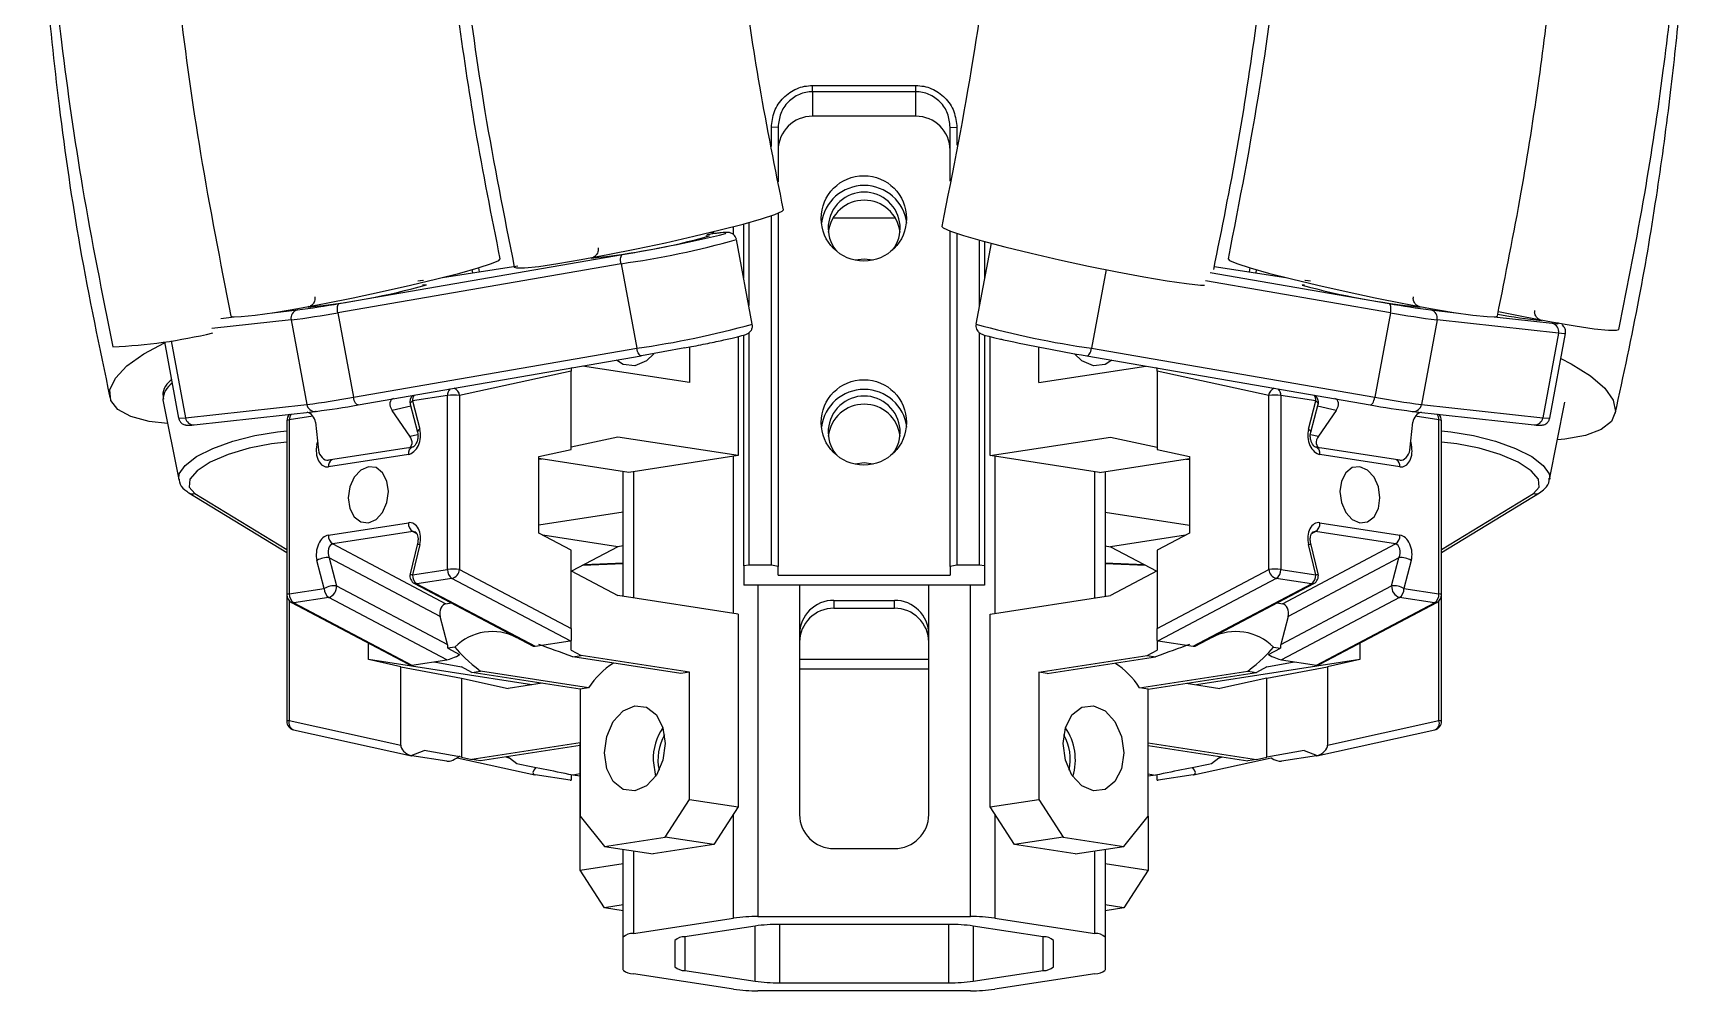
# Model space of a CAD drawing. Header units: millimetres. Extents: x 15 to 1184, y 5 to 836.
# Drawn here: x 571.75 to 591.07, y 295.57 to 306.7 of the extents above; entities that cross this region are included whole.
import ezdxf

# ---------------------------------------------------------------- set-up
doc = ezdxf.new("R2010")
doc.units = ezdxf.units.MM
doc.layers.get('0').update_dxf_attribs({"lineweight": 18})

msp = doc.modelspace()

# ---------------------------------------------------------------- linework, layer by layer
at = {"color": 7, "linetype": 'Continuous', "lineweight": 25}
for p, q in [((580.8134, 306.0916), (582.0134, 306.0916)), ((580.8134, 306.0196), (580.8134, 306.0916)), ((582.0134, 306.0196), (580.8134, 306.0196)), ((580.8134, 306.0196), (580.8134, 305.7341)), ((582.0134, 306.0196), (582.0134, 306.0916)), ((582.0134, 305.7341), (582.0134, 306.0196)), ((580.4134, 305.6084), (580.335, 305.6029)), ((580.335, 305.3822), (580.335, 305.6029)), ((580.4134, 305.6084), (580.4134, 304.9727)), ((582.0134, 305.7341), (580.8134, 305.7341)), ((582.4134, 305.6084), (582.4918, 305.6029)), ((582.4134, 304.9796), (582.4134, 305.6084)), ((582.4918, 305.6029), (582.4918, 305.3995)), ((580.4134, 304.6073), (580.4134, 300.5012)), ((579.8962, 304.3587), (579.8962, 304.4522)), ((580.0134, 303.8557), (580.0134, 304.4832)), ((580.0734, 304.4996), (580.0734, 303.5335)), ((580.335, 300.5159), (580.335, 304.5784)), ((581.0517, 304.5528), (581.7751, 304.5528)), ((582.4134, 300.5012), (582.4134, 304.3986)), ((579.6329, 304.3862), (579.667, 304.381)), ((580.1136, 303.3175), (579.9306, 304.3001)), ((582.4918, 304.3712), (582.4918, 300.5159)), ((582.8882, 304.2569), (582.7132, 303.3175)), ((582.7534, 303.5331), (582.7534, 304.2933)), ((582.8134, 304.2769), (582.8134, 303.8553)), ((578.5871, 304.0197), (575.2943, 303.4499)), ((575.3121, 303.5579), (578.6048, 304.1277)), ((578.5871, 304.0197), (578.7701, 303.0371)), ((576.2897, 303.8253), (576.2246, 303.8164)), ((576.2799, 303.8238), (576.2247, 303.8162)), ((576.5135, 303.8598), (577.3896, 303.9949)), ((576.8627, 303.9136), (576.8566, 303.953)), ((576.9318, 303.9735), (576.939, 303.9254)), ((584.2269, 303.9508), (584.0567, 303.0371)), ((587.5325, 303.4499), (585.3832, 303.8218)), ((585.4362, 303.9176), (587.5148, 303.5579)), ((585.4837, 303.9877), (586.3134, 303.8598)), ((585.8921, 303.9247), (585.9002, 303.9738)), ((585.9721, 303.9505), (585.9648, 303.9135)), ((586.6021, 303.8164), (586.5372, 303.8253)), ((586.602, 303.8162), (586.547, 303.8238)), ((574.5341, 303.4508), (574.825, 303.4828)), ((575.2943, 303.4499), (575.4773, 302.4673)), ((587.5325, 303.4499), (587.3495, 302.4673)), ((588.0019, 303.4828), (588.2928, 303.4508)), ((574.7531, 303.3665), (573.8322, 303.2651)), ((573.9342, 303.3847), (574.0898, 303.4019)), ((574.7531, 303.3665), (574.9361, 302.3839)), ((588.0737, 303.3665), (587.8907, 302.3839)), ((589.4846, 303.2111), (588.0737, 303.3665)), ((588.737, 303.4018), (589.4127, 303.3274)), ((589.4127, 303.3274), (589.4704, 303.3229)), ((589.4846, 303.3274), (589.4787, 303.3306)), ((573.0398, 302.9726), (573.2808, 303.1015)), ((573.2789, 303.1116), (573.4438, 302.2261)), ((573.3583, 303.1252), (573.5253, 302.2285)), ((579.3841, 303.0518), (579.3841, 302.6382)), ((579.9498, 303.1727), (579.9498, 301.7892)), ((580.0134, 300.5064), (580.0134, 303.1905)), ((580.0734, 303.2172), (580.0734, 300.5159)), ((582.7534, 300.5159), (582.7534, 303.2171)), ((582.8134, 303.1906), (582.8134, 300.5064)), ((582.877, 301.7892), (582.877, 303.1727)), ((583.4427, 302.6382), (583.4427, 303.0517)), ((589.4846, 303.2111), (589.3016, 302.2285)), ((589.383, 302.2261), (589.5661, 303.2087)), ((575.4773, 302.4673), (578.7701, 303.0371)), ((575.5304, 302.3785), (578.8232, 302.9483)), ((578.8245, 302.9486), (578.8232, 302.9483)), ((584.0024, 302.9486), (584.0037, 302.9483)), ((584.0037, 302.9483), (587.2964, 302.3785)), ((584.0567, 303.0371), (587.3495, 302.4673)), ((578.0066, 302.7722), (576.7113, 302.487)), ((578.0265, 302.8104), (578.0066, 302.8061)), ((578.0066, 302.807), (578.0066, 302.7722)), ((578.0066, 301.8621), (578.0066, 302.7722)), ((579.3841, 302.6382), (578.1398, 302.83)), ((583.4427, 302.6382), (584.6871, 302.83)), ((584.8203, 302.806), (584.8004, 302.8104)), ((584.8203, 302.7722), (584.8203, 302.807)), ((584.8203, 302.7722), (584.8203, 301.8621)), ((586.1156, 302.4869), (584.8203, 302.7722)), ((576.5699, 302.487), (576.1629, 302.4242)), ((576.5699, 300.4649), (576.5699, 302.487)), ((576.7113, 302.487), (576.7113, 300.4649)), ((586.1156, 300.4649), (586.1156, 302.4869)), ((586.257, 302.4869), (586.257, 300.4649)), ((586.664, 302.4242), (586.257, 302.4869)), ((573.2628, 302.4376), (573.4458, 301.5115)), ((573.5253, 302.2285), (574.9361, 302.3839)), ((573.6264, 302.1472), (575.0373, 302.3025)), ((575.0446, 302.3037), (575.0373, 302.3025)), ((576.1434, 302.3629), (575.9259, 302.315)), ((576.1326, 302.0157), (575.9259, 302.315)), ((576.1368, 302.388), (576.2222, 302.062)), ((576.1629, 302.4242), (576.2482, 302.0982)), ((586.5787, 302.0982), (586.664, 302.4242)), ((586.6047, 302.0619), (586.69, 302.388)), ((586.9009, 302.3149), (586.6834, 302.3628)), ((586.9009, 302.3149), (586.6942, 302.0156)), ((587.7823, 302.3037), (587.7896, 302.3025)), ((587.7896, 302.3025), (589.2005, 302.1472)), ((587.8907, 302.3839), (589.3016, 302.2285)), ((589.3809, 301.5115), (589.5586, 302.4107)), ((574.7021, 302.1926), (574.7021, 300.1706)), ((575.0064, 302.2459), (574.7314, 302.2035)), ((574.7314, 302.2035), (574.7314, 300.1815)), ((575.0343, 302.1775), (575.0703, 301.8519)), ((587.7565, 301.8519), (587.7925, 302.1775)), ((588.0955, 302.2035), (587.8204, 302.2459)), ((588.0955, 300.1814), (588.0955, 302.2035)), ((588.1248, 300.1705), (588.1248, 302.1926)), ((575.053, 301.9139), (575.0602, 301.9436)), ((575.053, 301.9139), (575.0639, 301.9104)), ((576.1185, 301.8796), (576.1701, 301.8909)), ((576.1326, 302.0157), (576.226, 302.0362)), ((578.5498, 302.0051), (578.0066, 301.8854)), ((579.9498, 301.7892), (578.5498, 302.0051)), ((582.877, 301.7892), (584.2771, 302.0051)), ((584.2771, 302.0051), (584.8203, 301.8854)), ((586.6006, 302.0363), (586.6942, 302.0156)), ((586.6568, 301.8909), (586.7084, 301.8795)), ((587.7738, 301.9139), (587.763, 301.9104)), ((587.7667, 301.9436), (587.7738, 301.9139)), ((576.1153, 301.879), (575.1859, 301.7357)), ((576.1153, 301.8031), (575.1859, 301.6599)), ((577.6305, 301.7793), (578.0066, 301.8621)), ((577.6305, 300.8892), (577.6305, 301.7793)), ((578.677, 301.593), (577.6305, 301.7543)), ((577.67, 301.7482), (577.6305, 301.7422)), ((579.9498, 301.7892), (578.677, 301.593)), ((579.8962, 299.9543), (579.8962, 301.781)), ((584.1498, 301.593), (582.877, 301.7892)), ((582.9306, 301.781), (582.9306, 299.9543)), ((584.1498, 301.593), (585.1963, 301.7543)), ((584.8203, 301.8621), (585.1963, 301.7792)), ((585.1568, 301.7482), (585.1963, 301.7421)), ((585.1963, 301.7792), (585.1963, 300.8891)), ((587.6409, 301.7357), (586.7115, 301.8789)), ((587.6409, 301.6598), (586.7115, 301.8031)), ((578.6134, 300.1521), (578.6134, 301.6028)), ((578.7306, 301.6013), (578.7306, 300.134)), ((584.0962, 300.134), (584.0962, 301.6013)), ((584.2134, 301.6028), (584.2134, 300.1521)), ((589.3822, 301.5197), (589.3809, 301.5115)), ((573.5633, 301.3573), (574.702, 300.6633)), ((573.6337, 301.3501), (574.702, 300.6989)), ((588.1248, 300.6633), (589.2634, 301.3573)), ((588.1248, 300.6989), (589.193, 301.3501)), ((578.6134, 301.1319), (577.6305, 300.9804)), ((584.2134, 301.1319), (585.1963, 300.9804)), ((575.1859, 300.8653), (576.1153, 301.0086)), ((586.7115, 301.0085), (587.6409, 300.8653)), ((574.7021, 300.7248), (574.702, 300.721)), ((574.702, 300.721), (574.7021, 300.7216)), ((574.702, 300.721), (574.702, 298.6989)), ((576.1677, 300.905), (575.2383, 300.7618)), ((575.2383, 300.7618), (576.5519, 300.0674)), ((576.2217, 300.7671), (576.1364, 300.4148)), ((576.2482, 300.7545), (576.1629, 300.4021)), ((576.2135, 300.8808), (576.1677, 300.905)), ((578.0066, 300.6904), (577.6305, 300.8892)), ((578.5497, 300.7297), (577.6781, 300.864)), ((578.5497, 300.7297), (578.0126, 300.4458)), ((578.6134, 300.7395), (578.5497, 300.7297)), ((584.2134, 300.7395), (584.277, 300.7296)), ((585.1489, 300.8641), (584.277, 300.7296)), ((584.277, 300.7296), (584.8141, 300.4457)), ((585.1963, 300.8891), (584.8203, 300.6904)), ((586.2749, 300.0674), (587.5885, 300.7617)), ((586.664, 300.4021), (586.5787, 300.7545)), ((586.6905, 300.4148), (586.6051, 300.7671)), ((586.6591, 300.905), (586.6139, 300.8811)), ((587.5885, 300.7617), (586.6591, 300.905)), ((575.1384, 300.2442), (575.053, 300.5702)), ((575.1964, 300.6013), (575.2818, 300.2752)), ((576.4855, 299.9199), (575.1964, 300.6013)), ((578.0066, 299.7802), (578.0066, 300.6904)), ((578.1441, 300.5153), (578.6134, 300.5345)), ((578.1579, 300.5226), (578.6134, 300.5412)), ((584.2134, 300.5412), (584.6688, 300.5225)), ((584.2134, 300.5345), (584.6826, 300.5153)), ((584.8203, 300.6904), (584.8203, 299.7802)), ((587.6304, 300.6012), (586.3414, 299.9199)), ((587.5451, 300.2752), (587.6304, 300.6012)), ((587.7738, 300.5702), (587.6885, 300.2442)), ((576.1629, 300.4021), (576.5699, 300.4649)), ((576.6223, 300.3614), (576.2153, 300.2986)), ((577.9947, 299.6359), (576.6223, 300.3614)), ((576.7113, 300.4649), (578.0066, 299.7802)), ((578.0066, 300.449), (578.5498, 300.1619)), ((580.0734, 300.5159), (580.0134, 300.5064)), ((580.0134, 300.5064), (580.0134, 300.2846)), ((580.335, 300.5159), (580.0734, 300.5159)), ((580.4134, 300.5012), (580.335, 300.5159)), ((580.4134, 300.3987), (580.4134, 300.5012)), ((580.4134, 300.3987), (582.4134, 300.3987)), ((582.4918, 300.5159), (582.4134, 300.5012)), ((582.4134, 300.5012), (582.4134, 300.3987)), ((582.7534, 300.5159), (582.4918, 300.5159)), ((582.8134, 300.5064), (582.7534, 300.5159)), ((582.8134, 300.5064), (582.8134, 300.2846)), ((584.8203, 300.449), (584.2771, 300.1619)), ((584.8203, 299.7802), (586.1156, 300.4649)), ((586.2046, 300.3614), (584.8321, 299.6359)), ((586.6116, 300.2986), (586.2046, 300.3614)), ((586.257, 300.4649), (586.664, 300.4021)), ((574.7314, 300.1815), (575.1384, 300.2442)), ((575.2818, 300.2752), (576.5708, 299.5939)), ((576.1868, 300.3028), (577.5659, 299.5739)), ((576.2153, 300.2986), (577.5877, 299.5732)), ((579.9498, 299.946), (578.5498, 300.1619)), ((582.8134, 300.2846), (580.0134, 300.2846)), ((580.1791, 300.2846), (580.1791, 296.4312)), ((580.6619, 300.2846), (580.6619, 297.6169)), ((582.1649, 297.6169), (582.1649, 300.2846)), ((582.6477, 296.4312), (582.6477, 300.2846)), ((582.877, 299.946), (584.2771, 300.1619)), ((585.2391, 299.5732), (586.6116, 300.2986)), ((585.261, 299.5739), (586.64, 300.3028)), ((586.256, 299.5938), (587.5451, 300.2752)), ((587.6885, 300.2442), (588.0955, 300.1814)), ((588.1247, 298.6989), (588.1247, 300.1668)), ((574.7313, 300.0999), (574.7313, 298.7098)), ((574.7554, 300.0821), (576.1078, 299.3673)), ((575.1908, 300.1407), (574.7838, 300.0779)), ((574.7838, 300.0779), (576.1563, 299.3525)), ((576.5632, 299.4152), (575.1908, 300.1407)), ((576.5519, 300.0674), (576.6141, 300.077)), ((581.0619, 300.1066), (581.7649, 300.1066)), ((581.0619, 300.1066), (581.0619, 300.0141)), ((581.0619, 300.0141), (581.7649, 300.0141)), ((581.7649, 300.0141), (581.7649, 300.1066)), ((586.2127, 300.077), (586.2749, 300.0674)), ((587.6361, 300.1407), (586.2636, 299.4152)), ((586.6706, 299.3525), (588.0431, 300.0779)), ((586.7191, 299.3673), (588.0715, 300.0821)), ((588.0431, 300.0779), (587.6361, 300.1407)), ((588.0954, 298.7098), (588.0954, 300.0998)), ((576.5708, 299.5939), (576.4855, 299.9199)), ((578.0066, 299.7802), (578.0066, 299.6383)), ((579.9498, 299.946), (579.9498, 297.7059)), ((582.877, 297.7059), (582.877, 299.946)), ((584.8203, 299.6382), (584.8203, 299.7802)), ((586.3414, 299.9199), (586.256, 299.5938)), ((575.6505, 299.4175), (575.6505, 299.609)), ((576.6569, 299.5617), (576.5747, 299.549)), ((577.3763, 299.6726), (577.3785, 299.6729)), ((577.5877, 299.5732), (577.9947, 299.6359)), ((578.0066, 299.5284), (578.0066, 299.6383)), ((584.8203, 299.6382), (584.8203, 299.5284)), ((584.8321, 299.6359), (585.2391, 299.5732)), ((585.4505, 299.6726), (585.4483, 299.6729)), ((586.1699, 299.5617), (586.2521, 299.549)), ((587.1762, 299.6089), (587.1762, 299.4175)), ((576.0266, 299.3347), (575.6505, 299.4175)), ((577.5496, 299.1247), (575.6505, 299.4175)), ((576.1563, 299.3525), (576.5632, 299.4152)), ((576.4134, 299.3921), (576.7338, 299.3322)), ((576.5747, 299.549), (576.7113, 299.4768)), ((578.0066, 299.5284), (578.1255, 299.4655)), ((578.0257, 299.4501), (578.1255, 299.4655)), ((579.2844, 299.2561), (578.0257, 299.4501)), ((579.3841, 299.2715), (578.1255, 299.4655)), ((580.6619, 299.4213), (582.1649, 299.4213)), ((583.4427, 299.2715), (584.7014, 299.4655)), ((583.5425, 299.2561), (584.8011, 299.4501)), ((584.7014, 299.4655), (584.8203, 299.5284)), ((584.7014, 299.4655), (584.8011, 299.4501)), ((587.1762, 299.4175), (585.2771, 299.1247)), ((586.0931, 299.3321), (586.4134, 299.3921)), ((586.1155, 299.4768), (586.2521, 299.549)), ((586.2636, 299.4152), (586.6706, 299.3525)), ((587.1762, 299.4175), (586.8001, 299.3347)), ((576.0266, 299.3347), (576.7337, 299.2023)), ((576.0266, 298.4245), (576.0266, 299.3347)), ((576.7337, 299.2023), (576.7337, 298.2817)), ((576.7337, 299.2023), (577.2769, 299.0827)), ((576.8527, 299.2693), (576.7338, 299.3322)), ((576.8527, 299.2693), (576.9525, 299.2847)), ((578.1113, 299.0753), (576.8527, 299.2693)), ((578.2111, 299.0906), (576.9525, 299.2847)), ((579.3841, 299.2715), (579.2844, 299.2561)), ((579.3841, 297.7931), (579.3841, 299.2715)), ((582.1649, 299.3072), (580.6619, 299.3072)), ((583.4427, 299.2715), (583.4427, 297.7931)), ((583.5425, 299.2561), (583.4427, 299.2715)), ((584.6157, 299.0906), (585.8744, 299.2847)), ((584.7155, 299.0753), (585.9742, 299.2693)), ((586.093, 299.2023), (585.5498, 299.0827)), ((585.8744, 299.2847), (585.9742, 299.2693)), ((586.0931, 299.3321), (585.9742, 299.2693)), ((586.093, 299.2023), (586.8001, 299.3347)), ((586.093, 298.2817), (586.093, 299.2023)), ((586.8001, 299.3347), (586.8001, 298.4245)), ((577.67, 299.1433), (577.2769, 299.0827)), ((577.6304, 299.1494), (577.6304, 299.1372)), ((578.2111, 299.0906), (578.1113, 299.0753)), ((578.1113, 299.0753), (578.1113, 297.5969)), ((584.7155, 299.0753), (584.6157, 299.0906)), ((584.7155, 297.5969), (584.7155, 299.0753)), ((585.1568, 299.1433), (585.5498, 299.0827)), ((585.1963, 299.1372), (585.1963, 299.1494)), ((574.7313, 298.7098), (576.0266, 298.4245)), ((574.7805, 298.6013), (576.153, 298.299)), ((586.6737, 298.299), (588.0462, 298.6012)), ((586.8001, 298.4245), (588.0954, 298.7098)), ((578.1113, 298.4496), (576.8526, 298.2555)), ((578.1113, 298.4188), (576.9524, 298.2401)), ((578.1113, 296.9712), (578.1113, 298.4496)), ((584.7155, 298.4495), (585.9741, 298.2555)), ((584.7155, 298.4188), (585.8743, 298.2401)), ((576.1464, 298.301), (576.2998, 298.3629)), ((576.5632, 298.2356), (576.1562, 298.2984)), ((576.7337, 298.2817), (576.2998, 298.3629)), ((576.6821, 298.277), (577.5845, 298.0783)), ((576.7337, 298.2817), (576.8526, 298.2555)), ((576.9524, 298.2401), (576.8526, 298.2555)), ((577.2471, 298.2856), (577.2834, 298.2776)), ((585.2422, 298.0783), (586.1446, 298.277)), ((585.5434, 298.2776), (585.5796, 298.2856)), ((585.9741, 298.2555), (585.8743, 298.2401)), ((585.9741, 298.2555), (586.093, 298.2817)), ((586.5269, 298.3629), (586.093, 298.2817)), ((586.6705, 298.2984), (586.2635, 298.2356)), ((586.5269, 298.3629), (586.6803, 298.301)), ((577.9947, 298.0149), (577.5877, 298.0777)), ((578.0065, 298.0786), (578.0065, 298.0143)), ((578.1113, 298.0879), (578.0257, 298.0747)), ((578.1113, 298.0615), (578.0257, 298.0747)), ((584.7155, 298.0879), (584.8011, 298.0747)), ((584.8011, 298.0747), (584.7155, 298.0615)), ((584.8202, 298.0143), (584.8202, 298.0786)), ((585.239, 298.0777), (584.8321, 298.0149)), ((579.1013, 297.3543), (579.3841, 297.7931)), ((579.3841, 297.7931), (579.9498, 297.7059)), ((579.9498, 297.7059), (579.667, 297.2671)), ((582.877, 297.7059), (583.4427, 297.7931)), ((583.1599, 297.2671), (582.877, 297.7059)), ((583.4427, 297.7931), (583.7256, 297.3543)), ((578.1113, 297.5969), (578.3942, 297.2453)), ((579.8962, 296.4132), (579.8962, 297.6227)), ((582.9306, 297.6228), (582.9306, 296.4132)), ((584.4327, 297.2453), (584.7155, 297.5969)), ((584.7154, 297.5968), (584.7154, 296.9712)), ((578.3942, 297.2453), (579.1013, 297.3543)), ((578.3942, 297.2453), (578.9599, 297.1581)), ((579.667, 297.2671), (578.9599, 297.1581)), ((579.667, 297.2671), (579.1013, 297.3543)), ((583.7256, 297.3543), (583.1599, 297.2671)), ((583.867, 297.158), (583.1599, 297.2671)), ((583.7256, 297.3543), (584.4327, 297.2453)), ((583.867, 297.158), (584.4327, 297.2453)), ((578.6134, 296.1899), (578.6134, 297.2115)), ((578.7306, 297.1934), (578.7306, 296.2335)), ((581.0619, 297.2217), (581.7649, 297.2217)), ((584.0962, 296.2335), (584.0962, 297.1934)), ((584.2134, 297.2114), (584.2134, 296.1899)), ((578.1113, 296.9712), (578.6134, 297.0486)), ((578.3941, 296.5324), (578.1113, 296.9712)), ((584.2134, 297.0486), (584.7154, 296.9712)), ((584.7154, 296.9712), (584.4326, 296.5323)), ((578.6134, 296.5662), (578.3941, 296.5324)), ((578.6134, 296.4985), (578.3941, 296.5324)), ((584.4326, 296.5323), (584.2134, 296.5661)), ((584.4326, 296.5323), (584.2134, 296.4985)), ((578.7306, 296.2335), (579.8962, 296.4132)), ((580.1448, 296.3207), (579.3306, 296.1951)), ((580.1448, 295.6785), (580.1448, 296.3207)), ((580.1791, 296.4312), (582.6477, 296.4312)), ((582.3992, 296.3387), (580.4276, 296.3387)), ((580.4276, 296.3387), (580.4276, 295.6604)), ((582.3992, 295.6604), (582.3992, 296.3387)), ((583.4962, 296.1951), (582.682, 296.3207)), ((582.682, 296.3207), (582.682, 295.6785)), ((582.9306, 296.4132), (584.0962, 296.2335)), ((578.6134, 295.8093), (578.6134, 296.1899)), ((579.2134, 296.1515), (579.2134, 295.8476)), ((579.3306, 296.1951), (579.3306, 295.804)), ((583.4962, 295.804), (583.4962, 296.1951)), ((583.6134, 295.8476), (583.6134, 296.1515)), ((584.2134, 296.1899), (584.2134, 295.8093)), ((579.8962, 295.586), (578.7306, 295.7657)), ((579.3306, 295.804), (580.1448, 295.6785)), ((582.682, 295.6785), (583.4962, 295.804)), ((584.0962, 295.7657), (582.9306, 295.586)), ((582.6477, 295.5679), (580.1791, 295.5679)), ((580.4276, 295.6604), (582.3992, 295.6604))]:
    msp.add_line(p, q, dxfattribs=at)
for points in [[(577.3462, 303.9794), (577.3709, 303.9702), (577.4666, 303.9717), (577.6299, 303.9892), (577.8531, 304.0218), (578.1258, 304.0681), (578.4352, 304.1259), (578.7668, 304.1924), (579.1052, 304.2646), (579.4344, 304.3391), (579.7392, 304.4124), (580.0053, 304.481), (580.2202, 304.5419), (580.3739, 304.592), (580.4592, 304.6291), (580.4756, 304.6475)], [(582.3153, 304.4543), (582.3315, 304.4354), (582.4164, 304.3975), (582.5696, 304.3465), (582.7842, 304.2848), (583.0499, 304.2153), (583.3544, 304.1411), (583.6834, 304.0658), (584.0216, 303.9929), (584.3532, 303.9258), (584.6626, 303.8676), (584.9354, 303.8211), (585.1588, 303.7885), (585.3223, 303.7711), (585.3711, 303.7687)], [(579.5724, 304.343), (579.6105, 304.3452), (579.6174, 304.3433)], [(579.7323, 304.3524), (579.8012, 304.3725), (579.8071, 304.3822), (579.7366, 304.3774), (579.5994, 304.359)], [(574.053, 303.4117), (574.0774, 303.4027), (574.173, 303.4045), (574.3361, 303.4221), (574.5592, 303.4547), (574.8318, 303.5009), (575.1412, 303.5584), (575.4728, 303.6246), (575.8113, 303.6963), (576.1407, 303.7702), (576.4457, 303.843), (576.712, 303.911), (576.9272, 303.9713), (577.0811, 304.0209), (577.1666, 304.0575), (577.1833, 304.0756)], [(578.2438, 304.0857), (578.2412, 304.0878), (578.2434, 304.0895)], [(578.5871, 304.0197), (578.5842, 304.0391), (578.5828, 304.0581), (578.583, 304.0759), (578.5847, 304.092), (578.5879, 304.1057), (578.5924, 304.1165), (578.5982, 304.1239), (578.6048, 304.1277)], [(581.3086, 304.0654), (581.4134, 304.0785), (581.5182, 304.0654)], [(585.6436, 304.0757), (585.6602, 304.0575), (585.7458, 304.0209), (585.8997, 303.9713), (586.1148, 303.911), (586.3811, 303.8429), (586.6861, 303.7702), (587.0156, 303.6963), (587.354, 303.6245), (587.6857, 303.5584), (587.995, 303.5009), (588.2676, 303.4547), (588.4907, 303.4221), (588.6539, 303.4045), (588.7494, 303.4027), (588.7739, 303.4117)], [(576.2796, 303.7732), (576.3178, 303.7754), (576.3246, 303.7735)], [(586.5045, 303.7712), (586.5091, 303.7754), (586.5315, 303.7746)], [(574.951, 303.5159), (574.9485, 303.518), (574.9625, 303.5246)], [(575.2943, 303.4499), (575.2915, 303.4693), (575.2901, 303.4882), (575.2902, 303.5061), (575.2919, 303.5222), (575.2951, 303.5359), (575.2997, 303.5467), (575.3054, 303.5541), (575.3121, 303.5579)], [(587.5325, 303.4499), (587.5354, 303.4692), (587.5368, 303.4882), (587.5366, 303.5061), (587.5349, 303.5222), (587.5317, 303.5359), (587.5272, 303.5467), (587.5215, 303.5541), (587.5148, 303.5579)], [(587.852, 303.5286), (587.8784, 303.5179), (587.8771, 303.5162)], [(588.7873, 303.4629), (589.0956, 303.4013), (589.405, 303.3436), (589.6776, 303.2973), (589.9008, 303.2647), (590.0641, 303.2472), (590.1598, 303.2456), (590.1844, 303.2548)], [(589.2628, 303.3732), (589.2892, 303.3626), (589.288, 303.3608)], [(589.4704, 303.3229), (589.4803, 303.3232), (589.4846, 303.3274)], [(579.3276, 303.0408), (579.0787, 302.9939), (578.8245, 302.9486)], [(589.5661, 303.2088), (589.5563, 303.2061), (589.4846, 303.2111)], [(573.317, 302.1632), (573.103, 302.187), (572.8904, 302.2426), (572.7393, 302.3251), (572.6569, 302.4305), (572.6469, 302.5541), (572.7099, 302.6899), (572.843, 302.8316), (573.0398, 302.9726)], [(578.7477, 302.8328), (578.6124, 302.8496), (578.536, 302.8986)], [(578.9676, 302.9738), (578.883, 302.8913), (578.7477, 302.8328)], [(578.8232, 302.9483), (578.8171, 302.9486), (578.8093, 302.9523), (578.8014, 302.9597), (578.7936, 302.9705), (578.7864, 302.9842), (578.7799, 303.0003), (578.7744, 303.0181), (578.7701, 303.0371)], [(584.0791, 302.8328), (583.9438, 302.8913), (583.8593, 302.9738)], [(584.0037, 302.9483), (584.0098, 302.9486), (584.0176, 302.9523), (584.0255, 302.9597), (584.0332, 302.9705), (584.0405, 302.9842), (584.047, 303.0002), (584.0525, 303.0181), (584.0567, 303.0371)], [(584.2909, 302.8986), (584.2144, 302.8496), (584.0791, 302.8328)], [(589.5116, 302.9163), (589.6309, 302.8562), (589.8561, 302.717), (590.0218, 302.5738), (590.1202, 302.4334), (590.1467, 302.3022), (590.1001, 302.1864), (589.9825, 302.0914), (589.7995, 302.0216), (589.5597, 301.9804), (589.4722, 301.9736)], [(575.5304, 302.3785), (575.5243, 302.3788), (575.5165, 302.3825), (575.5086, 302.3899), (575.5008, 302.4007), (575.4936, 302.4144), (575.4871, 302.4304), (575.4816, 302.4483), (575.4773, 302.4673)], [(587.2964, 302.3785), (587.3026, 302.3788), (587.3104, 302.3825), (587.3183, 302.3899), (587.326, 302.4007), (587.3333, 302.4143), (587.3398, 302.4304), (587.3453, 302.4483), (587.3495, 302.4673)], [(576.1629, 302.4242), (576.1506, 302.4151), (576.142, 302.4059), (576.1372, 302.3971), (576.1366, 302.3889), (576.1368, 302.388)], [(586.664, 302.4242), (586.6762, 302.4151), (586.6849, 302.4059), (586.6896, 302.3971), (586.6902, 302.3889), (586.69, 302.388)], [(573.4438, 302.2261), (573.4536, 302.2236), (573.5253, 302.2285)], [(573.4453, 301.514), (573.4518, 301.5772), (573.5202, 301.6761), (573.6539, 301.7771), (573.8433, 301.8729), (574.0746, 301.9567), (574.3312, 302.0224), (574.5947, 302.0653), (574.7021, 302.0756)], [(576.2482, 302.0982), (576.236, 302.0891), (576.2273, 302.0799), (576.2226, 302.071), (576.222, 302.0629), (576.2221, 302.0621)], [(586.5787, 302.0982), (586.5909, 302.0891), (586.5995, 302.0799), (586.6043, 302.071), (586.6049, 302.0629), (586.6047, 302.0621)], [(588.1248, 302.0756), (588.232, 302.0652), (588.4955, 302.0224), (588.7522, 301.9567), (588.9835, 301.8729), (589.1728, 301.7771), (589.3065, 301.6761), (589.3749, 301.5772), (589.3822, 301.5197)], [(589.3016, 302.2285), (589.3733, 302.2236), (589.383, 302.2261)], [(574.7021, 301.9466), (574.5255, 301.9274), (574.265, 301.8767), (574.0202, 301.8029), (573.8123, 301.7127), (573.6595, 301.6137), (573.5749, 301.5147), (573.5661, 301.4242), (573.6337, 301.3501)], [(589.193, 301.3501), (589.2606, 301.4242), (589.2518, 301.5147), (589.1673, 301.6137), (589.0144, 301.7127), (588.8066, 301.8029), (588.5617, 301.8766), (588.3012, 301.9274), (588.1248, 301.9466)], [(581.3086, 301.6941), (581.4134, 301.7072), (581.5182, 301.6941)], [(575.884, 301.3702), (575.8662, 301.4922), (575.8156, 301.5902), (575.7399, 301.6492), (575.6506, 301.6603), (575.5613, 301.6217), (575.4856, 301.5393), (575.435, 301.4257), (575.4173, 301.2982), (575.435, 301.1762), (575.4856, 301.0782), (575.5613, 301.0192), (575.6506, 301.0082), (575.7399, 301.0467), (575.8156, 301.1291), (575.8662, 301.2427), (575.884, 301.3702)], [(587.4096, 301.2982), (587.3918, 301.4257), (587.3412, 301.5393), (587.2655, 301.6217), (587.1762, 301.6603), (587.0869, 301.6492), (587.0112, 301.5902), (586.9607, 301.4922), (586.9429, 301.3702), (586.9607, 301.2427), (587.0112, 301.1291), (587.0869, 301.0467), (587.1762, 301.0081), (587.2655, 301.0192), (587.3412, 301.0782), (587.3918, 301.1762), (587.4096, 301.2982)], [(576.2153, 300.2986), (576.199, 300.2987), (576.1868, 300.3028)], [(586.64, 300.3028), (586.6279, 300.2987), (586.6116, 300.2986)], [(578.7477, 297.8926), (578.6124, 297.9093), (578.4977, 297.9988), (578.4211, 298.1472), (578.3942, 298.3321), (578.4211, 298.5253), (578.4977, 298.6974), (578.6124, 298.8222), (578.7477, 298.8806), (578.883, 298.8639), (578.9977, 298.7745), (579.0744, 298.626), (579.1013, 298.4411), (579.0744, 298.2479), (578.9977, 298.0758), (578.883, 297.9511), (578.7477, 297.8926)], [(584.0791, 297.8926), (583.9438, 297.951), (583.8291, 298.0758), (583.7525, 298.2479), (583.7256, 298.4411), (583.7525, 298.626), (583.8291, 298.7745), (583.9438, 298.8639), (584.0791, 298.8806), (584.2144, 298.8222), (584.3291, 298.6974), (584.4058, 298.5253), (584.4327, 298.3321), (584.4058, 298.1472), (584.3291, 297.9987), (584.2144, 297.9093), (584.0791, 297.8926)], [(577.3763, 298.206), (577.291, 298.2725), (577.2664, 298.2886)], [(578.9599, 298.2449), (578.9868, 298.06), (578.9869, 298.0596)], [(585.5603, 298.2885), (585.5357, 298.2725), (585.4504, 298.206)]]:
    msp.add_lwpolyline(points, dxfattribs=at)
for centre in [(581.4096, 304.5469), (581.4096, 302.1756)]:
    msp.add_circle(centre, 0.4962, dxfattribs=at)
for centre, radius, start, end in [((580.811, 305.3365), 0.3976, 89.65752, 179.65338), ((582.0158, 305.3365), 0.3976, 0.34662, 90.34248), ((581.4134, 304.4289), 0.5006, 7.18105, 172.81894), ((581.4134, 304.4346), 0.4182, 321.89973, 218.10027), ((581.4134, 304.3373), 0.4205, 6.94999, 173.05001), ((577.4385, 312.1695), 8.1239, 275.6889, 285.55758), ((577.1095, 314.4579), 10.5422, 278.05692, 285.52134), ((575.8574, 320.855), 16.9515, 279.32752, 283.21401), ((574.1458, 311.5997), 8.1239, 275.6889, 285.55758), ((588.7334, 311.9465), 8.4737, 254.7497, 264.20029), ((574.8485, 303.3879), 0.0977, 103.91501, 192.67452), ((573.4057, 313.9036), 10.623, 277.28725, 280.24104), ((573.6123, 312.9662), 9.5607, 277.28725, 280.24104), ((589.2146, 312.9662), 9.5607, 259.75896, 262.71275), ((589.4212, 313.9036), 10.623, 259.75896, 262.71275), ((587.9784, 303.3879), 0.0977, 347.32548, 76.08499), ((589.8151, 308.7568), 5.4216, 258.98555, 264.42101), ((577.2888, 313.4949), 10.5622, 278.06215, 285.51244), ((585.5381, 313.4949), 10.5622, 254.48756, 261.93785), ((589.3892, 303.2326), 0.0977, 347.32548, 76.08499), ((572.4373, 309.1026), 6.0523, 272.29625, 283.4074), ((587.6662, 324.486), 21.8468, 257.75932, 260.34557), ((573.502, 302.4321), 0.2392, 123.92017, 178.67837), ((573.5887, 312.921), 10.623, 277.28725, 280.24104), ((576.2336, 302.4133), 0.1, 130.9592, 194.66851), ((576.268, 302.4281), 0.1052, 142.81359, 182.09555), ((576.6675, 302.4924), 0.0978, 133.20787, 183.19775), ((576.6406, 301.9516), 0.54, 82.47545, 97.52455), ((576.6086, 302.4766), 0.1032, 5.76905, 67.44215), ((581.4134, 302.0576), 0.5006, 7.18111, 172.81889), ((581.4134, 302.0633), 0.4182, 321.89981, 218.10018), ((586.2227, 302.4733), 0.108, 114.0574, 172.73141), ((586.1863, 301.9516), 0.54, 82.47545, 97.52455), ((586.1594, 302.4924), 0.0978, 356.80225, 46.79213), ((586.5573, 302.4275), 0.1068, 358.21465, 36.87621), ((586.5933, 302.4133), 0.1, 345.33149, 49.0408), ((589.2382, 312.921), 10.623, 259.75896, 262.71275), ((574.8021, 302.1926), 0.1, 129.64519, 180), ((574.838, 302.2069), 0.1066, 142.86949, 181.80102), ((575.0304, 302.3975), 0.0952, 188.23027, 274.14306), ((573.8319, 311.7871), 9.5607, 277.28725, 280.24104), ((581.4134, 301.966), 0.4205, 6.94999, 173.05001), ((588.995, 311.7871), 9.5607, 259.75896, 262.71275), ((587.7965, 302.3975), 0.0952, 265.85694, 351.76973), ((587.9905, 302.2074), 0.105, 357.88617, 37.44333), ((588.0248, 302.1926), 0.1, 0, 50.35481), ((573.6195, 302.2422), 0.0952, 188.23027, 274.14306), ((574.7289, 302.1653), 0.0383, 86.36338, 134.46647), ((588.0979, 302.1652), 0.0383, 45.53353, 93.63662), ((589.2073, 302.2422), 0.0952, 265.85694, 351.76973), ((576.1991, 301.8127), 0.0843, 114.13296, 186.53446), ((586.6277, 301.8127), 0.0843, 353.46554, 65.86704), ((575.275, 301.6681), 0.0895, 124.95219, 185.31006), ((587.5518, 301.6681), 0.0895, 354.68994, 55.04781), ((573.6063, 301.4292), 0.0837, 239.15916, 289.10872), ((589.2204, 301.4292), 0.0837, 250.89128, 300.84085), ((576.2326, 301.0029), 0.1174, 177.25038, 236.45444), ((586.5942, 301.0029), 0.1174, 303.54556, 2.74962), ((575.3032, 300.8596), 0.1174, 177.25038, 236.45444), ((576.2558, 300.8045), 0.0506, 227.58494, 261.32191), ((586.5713, 300.8038), 0.0498, 278.49479, 312.74393), ((587.5236, 300.8596), 0.1174, 303.54556, 2.74962), ((575.1682, 300.3848), 0.2183, 82.56654, 121.84224), ((587.6587, 300.3848), 0.2183, 58.15776, 97.43346), ((576.2336, 300.3912), 0.1, 166.38464, 242.14021), ((576.1706, 300.4524), 0.0509, 227.72241, 261.24557), ((576.2802, 300.3965), 0.1174, 177.25038, 236.45444), ((576.6872, 300.4593), 0.1174, 177.25038, 236.45444), ((576.6406, 299.9296), 0.54, 82.47545, 97.52455), ((576.5844, 300.484), 0.1283, 287.17428, 351.44306), ((586.1863, 299.9296), 0.54, 82.47545, 97.52455), ((586.2425, 300.484), 0.1283, 188.55694, 252.82572), ((586.1397, 300.4592), 0.1174, 303.54556, 2.74962), ((586.5467, 300.3965), 0.1174, 303.54556, 2.74962), ((586.5933, 300.3912), 0.1, 297.85979, 13.61536), ((586.6563, 300.4524), 0.0509, 278.75443, 312.27759), ((574.7289, 300.1432), 0.0383, 86.36338, 134.46647), ((574.8021, 300.1706), 0.1, 180, 242.14021), ((574.8487, 300.1758), 0.1174, 177.25038, 236.45444), ((575.2557, 300.2386), 0.1174, 177.25038, 236.45444), ((575.2535, 300.0588), 0.2183, 82.56654, 121.84224), ((575.1506, 300.2659), 0.1315, 287.79204, 4.05547), ((587.6763, 300.2659), 0.1315, 175.94453, 252.20796), ((587.5733, 300.0587), 0.2183, 58.15776, 97.43346), ((587.5712, 300.2386), 0.1174, 303.54556, 2.74962), ((587.9782, 300.1758), 0.1174, 303.54556, 2.74962), ((588.0248, 300.1705), 0.1, 297.85979, 360), ((588.0979, 300.1432), 0.0383, 45.53353, 93.63662), ((574.7757, 300.1217), 0.0445, 242.75978, 280.40542), ((581.0595, 299.709), 0.3976, 89.65752, 179.65338), ((581.0595, 299.6165), 0.3976, 89.65752, 179.65338), ((581.7672, 299.709), 0.3976, 0.34662, 90.34248), ((581.7672, 299.6165), 0.3976, 0.34662, 90.34248), ((588.0511, 300.1217), 0.0445, 259.59458, 297.24022), ((577.0908, 299.1362), 0.6077, 61.97039, 135.5579), ((585.7361, 299.1362), 0.6077, 44.4421, 118.02961), ((579.0182, 298.5701), 0.9604, 122.80419, 147.18067), ((583.8086, 298.5701), 0.9604, 32.81933, 57.19581), ((574.7289, 298.6716), 0.0383, 86.36338, 134.46647), ((574.802, 298.6989), 0.1, 180, 257.57949), ((574.8142, 298.682), 0.0875, 161.428, 247.33419), ((579.623, 298.2539), 0.6632, 145.83456, 180.78015), ((583.2054, 298.2519), 0.6631, 343.14318, 34.38511), ((588.0125, 298.6819), 0.0875, 292.66581, 18.572), ((588.0247, 298.6989), 0.1, 282.42051, 0), ((588.0978, 298.6715), 0.0383, 45.53353, 93.63662), ((579.5945, 298.2561), 0.5781, 150.10985, 192.3608), ((583.2322, 298.2561), 0.5781, 347.65402, 29.87215), ((581.0595, 297.6193), 0.3976, 180.34662, 270.34248), ((581.7672, 297.6193), 0.3976, 269.65752, 359.65338), ((580.1622, 294.4718), 1.9595, 89.50661, 97.80109), ((580.4107, 294.3793), 1.9595, 89.50661, 97.80109), ((582.4161, 294.3793), 1.9595, 82.19891, 90.49339), ((582.6646, 294.4718), 1.9595, 82.19891, 90.49339), ((578.7208, 296.0804), 0.1534, 86.36338, 134.46647), ((579.3208, 296.0421), 0.1534, 86.36338, 134.46647), ((583.506, 296.0421), 0.1534, 45.53353, 93.63662), ((584.106, 296.0804), 0.1534, 45.53353, 93.63662), ((578.7208, 295.9187), 0.1534, 225.53353, 273.63662), ((579.3208, 295.957), 0.1534, 225.53353, 273.63662), ((583.506, 295.957), 0.1534, 266.36338, 314.46647), ((584.106, 295.9187), 0.1534, 266.36338, 314.46647), ((580.1622, 297.5273), 1.9595, 262.19891, 270.49339), ((580.4107, 297.6198), 1.9595, 262.19891, 270.49339), ((582.4161, 297.6198), 1.9595, 269.50661, 277.80109), ((582.6646, 297.5273), 1.9595, 269.50661, 277.80109)]:
    msp.add_arc(centre, radius, start, end, dxfattribs=at)
for centre, major_axis, ratio, start_param, end_param in [((574.9554, 302.1995), (-0.0544, 0.0877), 0.6625607, 4.0886683, 5.7243656), ((575.9799, 302.3574), (-0.0544, 0.0877), 0.6625607, 6.0085304, 7.9283926), ((586.847, 302.3574), (0.0544, 0.0877), 0.6625607, 4.637978, 6.5578402), ((587.8715, 302.1995), (0.0544, 0.0877), 0.6625607, 0.5607249, 2.194517), ((576.1153, 302.0077), (0.0278, 0.2049), 0.6768307, 3.3392556, 5.2591178), ((586.7115, 302.0077), (-0.0278, 0.2049), 0.6768307, 1.0240675, 2.9439297), ((575.1859, 301.8644), (0.0278, 0.2049), 0.6768307, 1.4193934, 3.3392556), ((576.0787, 301.9732), (-0.0544, 0.0877), 0.6625607, 2.8669378, 4.7868), ((586.7481, 301.9732), (0.0544, 0.0877), 0.6625607, 1.4963853, 3.4162475), ((587.6409, 301.8644), (-0.0278, 0.2049), 0.6768307, 2.9439297, 4.8637919), ((575.1493, 301.8299), (-0.0544, 0.0877), 0.6625607, 0.9470756, 2.8669378), ((587.6775, 301.8299), (0.0544, 0.0877), 0.6625607, 3.4162475, 5.3361097), ((576.1153, 300.804), (0.0278, 0.2049), 0.6768307, 4.5609861, 6.4808482), ((586.7115, 300.804), (-0.0278, 0.2049), 0.6768307, 6.0855224, 8.0053846), ((575.1859, 300.6607), (0.0278, 0.2049), 0.6768307, 0.1976629, 2.1175251), ((575.2566, 300.6498), (-0.019, 0.1119), 0.6305829, 6.2736986, 8.1935608), ((576.186, 300.7931), (-0.019, 0.1119), 0.6305829, 5.8218859, 6.2736986), ((586.6408, 300.7931), (0.019, 0.1119), 0.6305829, 0.0094867, 0.4562898), ((587.5702, 300.6498), (0.019, 0.1119), 0.6305829, 4.3728098, 6.292672), ((587.6409, 300.6607), (-0.0278, 0.2049), 0.6768307, 4.1656602, 6.0855224), ((576.5519, 299.9651), (0.0139, 0.1024), 0.6768307, 0.1976629, 2.1175251), ((586.2749, 299.9651), (-0.0139, 0.1024), 0.6768307, 4.1656602, 6.0855224), ((576.5044, 299.5486), (0.0139, 0.1024), 0.6768307, 4.8076505, 5.2591178), ((579.5904, 298.2567), (-2.9983, 1.4826), 0.1377886, 0.2869904, 0.5676026), ((577.6743, 299.6297), (-0.1113, -0.053), 0.200796, 0.1483475, 0.5893158), ((579.5904, 298.2567), (-2.9983, 1.4826), 0.1377886, 5.3280379, 5.4908831), ((578.0813, 299.6924), (-0.1113, -0.053), 0.200796, 0.5893158, 0.7431545), ((583.2364, 298.2567), (-2.9983, -1.4826), 0.1377886, 3.9339576, 4.09674), ((584.7455, 299.6924), (-0.1113, 0.053), 0.200796, 2.3984381, 2.5522768), ((585.1525, 299.6297), (-0.1113, 0.053), 0.200796, 2.5522768, 2.9932451), ((583.2364, 298.2567), (-2.9983, -1.4826), 0.1377886, 2.57399, 2.8546022), ((586.3225, 299.5486), (-0.0139, 0.1024), 0.6768307, 1.0240675, 1.4755348), ((576.6498, 299.4717), (-0.1113, -0.053), 0.200796, 0.5893158, 2.0577107), ((586.177, 299.4717), (-0.1113, 0.053), 0.200796, 1.0838819, 2.5522768), ((576.1681, 299.4485), (-0.1373, 0.0503), 0.6768307, 1.3731334, 1.6602629), ((576.2429, 299.409), (-0.1113, -0.053), 0.200796, 0.4354771, 0.5893158), ((586.584, 299.409), (-0.1113, 0.053), 0.200796, 2.5522768, 2.7061156), ((586.6587, 299.4485), (-0.1373, -0.0503), 0.6768307, 1.4813297, 1.7684593), ((576.168, 298.3981), (-0.1373, 0.0503), 0.6768307, 0.2433053, 1.6602629), ((586.6587, 298.3981), (-0.1373, -0.0503), 0.6768307, 1.4813297, 2.8982873), ((576.2428, 298.3816), (-0.1079, -0.0715), 0.4073685, 0.2673752, 0.4212139), ((576.6498, 298.3189), (-0.1079, -0.0715), 0.4073685, 0.4212139, 1.8896088), ((586.1769, 298.3188), (-0.1079, 0.0715), 0.4073685, 1.5410068, 2.7203787), ((586.5839, 298.3816), (-0.1079, 0.0715), 0.4073685, 2.7203787, 2.8742175), ((579.5904, 297.6946), (-3.0052, 0.6487), 0.0157827, 5.2634179, 5.5440301), ((577.6743, 298.1609), (-0.1079, -0.0715), 0.4073685, 5.2360043, 6.7043992), ((583.2364, 297.6946), (-3.0052, -0.6487), 0.0157827, 3.8807478, 4.16136), ((585.1524, 298.1609), (-0.1079, 0.0715), 0.4073685, 2.7203787, 4.1887737), ((578.0813, 298.0982), (-0.1079, -0.0715), 0.4073685, 0.4212139, 0.5750526), ((584.7455, 298.0982), (-0.1079, 0.0715), 0.4073685, 2.56654, 2.7203787)]:
    msp.add_ellipse(centre, major_axis=major_axis, ratio=ratio, start_param=start_param, end_param=end_param, dxfattribs=at)
for points, knots in [([(574.072, 320.8386), (573.9755, 320.3804), (573.7912, 319.5057), (573.5842, 318.2318), (573.4306, 317.0751), (573.3228, 316.0401), (573.2499, 315.1321), (573.2035, 314.3546), (573.1746, 313.681), (573.155, 312.9851), (573.1458, 312.1619), (573.1565, 311.1347), (573.2005, 309.9262), (573.2927, 308.5382), (573.452, 306.9748), (573.692, 305.2411), (573.9289, 304.0405), (574.053, 303.4117)], [0, 0, 0, 0, 1.4499602, 2.7680784, 3.9531, 5.0040464, 5.9202067, 6.7011016, 7.3464346, 7.9430201, 8.7857039, 9.8065334, 11.0051198, 12.380699, 13.9320652, 15.6575545, 17.5551538, 17.5551538, 17.5551538, 17.5551538]), ([(588.7739, 303.4117), (588.8701, 303.8913), (589.0539, 304.8069), (589.2589, 306.1265), (589.4101, 307.3171), (589.5153, 308.3756), (589.5857, 309.2993), (589.6299, 310.0868), (589.6567, 310.7666), (589.6742, 311.4666), (589.6809, 312.2918), (589.667, 313.3166), (589.6193, 314.5152), (589.5232, 315.8826), (589.36, 317.4102), (589.1169, 319.09), (588.8793, 320.2375), (588.7549, 320.8386)], [0, 0, 0, 0, 1.4486875, 2.7655287, 3.949469, 4.9996106, 5.9152535, 6.6958923, 7.3411898, 7.9375331, 8.7799932, 9.8008458, 10.9997998, 12.3761794, 13.9288099, 15.6559234, 17.5551485, 17.5551485, 17.5551485, 17.5551485]), ([(577.3653, 320.65), (577.2605, 320.152), (577.0619, 319.2084), (576.8487, 317.8421), (576.6985, 316.6245), (576.6003, 315.5619), (576.5396, 314.6606), (576.504, 313.8969), (576.4825, 313.1645), (576.4732, 312.3502), (576.4835, 311.3675), (576.5258, 310.2115), (576.6143, 308.8836), (576.7677, 307.388), (576.9986, 305.7294), (577.2267, 304.581), (577.3462, 303.9795)], [0, 0, 0, 0, 1.5752878, 2.9854468, 4.2288289, 5.3042179, 6.2107976, 6.9480745, 7.599002, 8.4051022, 9.3816112, 10.5281699, 11.8440718, 13.3282073, 14.9790572, 16.7948115, 16.7948115, 16.7948115, 16.7948115]), ([(585.477, 303.9534), (585.5719, 304.4224), (585.7623, 305.363), (585.9695, 306.7337), (586.1224, 307.9982), (586.222, 309.0946), (586.2834, 310.0195), (586.3194, 310.8), (586.3411, 311.5458), (586.3503, 312.372), (586.3395, 313.3645), (586.2961, 314.5253), (586.2055, 315.8498), (586.0492, 317.3296), (585.8142, 318.957), (585.5828, 320.0683), (585.4615, 320.6504)], [0, 0, 0, 0, 1.4171854, 2.8423198, 4.0991654, 5.1864566, 6.103293, 6.8490895, 7.5075571, 8.3231171, 9.3113382, 10.471981, 11.8044678, 13.3078056, 14.9805457, 16.8208514, 16.8208514, 16.8208514, 16.8208514]), ([(572.6616, 320.105), (572.5667, 319.6566), (572.3854, 318.8005), (572.183, 317.5533), (572.0335, 316.4208), (571.9294, 315.4076), (571.8597, 314.5187), (571.8159, 313.7576), (571.7892, 313.0982), (571.7718, 312.4172), (571.7649, 311.6117), (571.7784, 310.6067), (571.8252, 309.4244), (571.9198, 308.0667), (572.0808, 306.5378), (572.3212, 304.8429), (572.5565, 303.6696), (572.6798, 303.0551)], [0, 0, 0, 0, 1.4199917, 2.7104057, 3.8702637, 4.8987664, 5.7953163, 6.5595043, 7.1910766, 7.7746969, 8.5990432, 9.5977188, 10.7703354, 12.1161327, 13.6338943, 15.3218997, 17.1779785, 17.1779785, 17.1779785, 17.1779785]), ([(577.1833, 304.0756), (577.0833, 304.5775), (576.8937, 305.5295), (576.6918, 306.8923), (576.5504, 308.0997), (576.4589, 309.147), (576.4031, 310.0308), (576.371, 310.7765), (576.3512, 311.5382), (576.3453, 312.445), (576.3682, 313.5965), (576.439, 314.9627), (576.5824, 316.532), (576.8169, 318.2915), (577.0636, 319.4988), (577.1937, 320.1356)], [0, 0, 0, 0, 1.5117708, 2.8678116, 4.065293, 5.1020906, 5.976727, 6.6882559, 7.3170085, 8.2417139, 9.3902807, 10.7615104, 12.3529534, 14.1604141, 16.1775557, 16.1775557, 16.1775557, 16.1775557]), ([(585.6331, 320.1355), (585.7324, 319.6601), (585.9208, 318.758), (586.1232, 317.4494), (586.2661, 316.2802), (586.3597, 315.2577), (586.4177, 314.3889), (586.4517, 313.6519), (586.4737, 312.8958), (586.4822, 311.9909), (586.4626, 310.8335), (586.3954, 309.4485), (586.2552, 307.8411), (586.0226, 306.0189), (585.7745, 304.7468), (585.6436, 304.0756)], [0, 0, 0, 0, 1.5097315, 2.8648383, 4.0620165, 5.0988958, 5.9738877, 6.6860078, 7.3145757, 8.2387991, 9.3870857, 10.7582213, 12.3498507, 14.1581275, 16.1775645, 16.1775645, 16.1775645, 16.1775645]), ([(590.1844, 303.2548), (590.2899, 303.7815), (590.4897, 304.7798), (590.7024, 306.2082), (590.8511, 307.4719), (590.9472, 308.5674), (591.0057, 309.4915), (591.0392, 310.2711), (591.0586, 311.016), (591.0653, 311.841), (591.0517, 312.8319), (591.0053, 313.9908), (590.9119, 315.313), (590.7533, 316.7901), (590.517, 318.4142), (590.2862, 319.5236), (590.1653, 320.1046)], [0, 0, 0, 0, 1.5907155, 3.0145885, 4.2702054, 5.3564114, 6.2723634, 7.0175058, 7.6751967, 8.4897334, 9.476764, 10.6360178, 11.9668593, 13.4681818, 15.1383192, 16.97504, 16.97504, 16.97504, 16.97504]), ([(580.4756, 304.6475), (580.3798, 305.1254), (580.198, 306.032), (580.0046, 307.3301), (579.8691, 308.4802), (579.7814, 309.4778), (579.728, 310.3197), (579.6973, 311.0301), (579.6783, 311.7556), (579.6728, 312.6194), (579.6948, 313.7163), (579.7628, 315.0176), (579.9002, 316.512), (580.125, 318.1874), (580.3614, 319.3366), (580.486, 319.9426)], [0, 0, 0, 0, 1.4398894, 2.7314491, 3.8719921, 4.8594942, 5.6925447, 6.370237, 6.9691211, 7.8499118, 8.9439226, 10.2500093, 11.76583, 13.4873683, 15.408551, 15.408551, 15.408551, 15.408551]), ([(582.341, 319.9422), (582.4372, 319.4842), (582.6198, 318.6151), (582.8147, 317.3536), (582.9515, 316.2262), (583.0402, 315.2402), (583.0944, 314.4024), (583.1256, 313.6916), (583.145, 312.9621), (583.1507, 312.089), (583.1284, 310.9721), (583.059, 309.6359), (582.9183, 308.0852), (582.6875, 306.3277), (582.4438, 305.1013), (582.3153, 304.4542)], [0, 0, 0, 0, 1.4557997, 2.7623277, 3.9165412, 4.9161985, 5.7597578, 6.4462351, 7.0525026, 7.9441001, 9.051855, 10.3746994, 11.9104444, 13.6553859, 15.6040668, 15.6040668, 15.6040668, 15.6040668]), ([(571.7703, 311.9265), (571.7681, 311.8498), (571.7577, 311.4952), (571.7518, 310.805), (571.7616, 309.7992), (571.8052, 308.6238), (571.8959, 307.2848), (572.053, 305.7923), (572.2897, 304.1559), (572.5239, 303.0457), (572.6465, 302.4643)], [0, 0, 0, 0, 0.2248566, 1.0398434, 2.0273694, 3.1871221, 4.5183702, 6.019907, 7.6900722, 9.5269663, 9.5269663, 9.5269663, 9.5269663]), ([(590.1428, 302.2755), (590.24, 302.7227), (590.4256, 303.5767), (590.6336, 304.8275), (590.7877, 305.9667), (590.8956, 306.9885), (590.9685, 307.8864), (591.0148, 308.6564), (591.0436, 309.324), (591.0627, 310.0141), (591.0725, 310.7512), (591.0643, 311.2923), (591.0603, 311.5527)], [0, 0, 0, 0, 1.4157348, 2.7028543, 3.860196, 4.8867749, 5.7818377, 6.5448597, 7.1755096, 7.7583697, 8.5816706, 9.3452695, 9.3452695, 9.3452695, 9.3452695]), ([(580.335, 305.6029), (580.3422, 305.6668), (580.3565, 305.7942), (580.4665, 305.957), (580.5989, 306.0475), (580.7194, 306.0861), (580.7821, 306.0897), (580.8134, 306.0916)], [0, 0, 0, 0, 0.19127411, 0.38138228, 0.56982923, 0.66401578, 0.75803778, 0.75803778, 0.75803778, 0.75803778]), ([(580.8134, 306.0196), (580.7872, 306.018), (580.7348, 306.015), (580.6339, 305.9825), (580.5231, 305.9061), (580.4313, 305.7691), (580.4194, 305.6621), (580.4134, 305.6084)], [0, 0, 0, 0, 0.07849747, 0.15719132, 0.31499006, 0.47476256, 0.63591614, 0.63591614, 0.63591614, 0.63591614]), ([(582.0134, 306.0916), (582.0447, 306.0897), (582.1074, 306.0861), (582.2278, 306.0475), (582.3603, 305.957), (582.4703, 305.7942), (582.4846, 305.6668), (582.4918, 305.6029)], [0, 0, 0, 0, 0.094022, 0.18820855, 0.3766555, 0.56676367, 0.75803778, 0.75803778, 0.75803778, 0.75803778]), ([(582.4134, 305.6084), (582.4074, 305.6621), (582.3955, 305.7691), (582.3037, 305.9061), (582.1928, 305.9825), (582.092, 306.015), (582.0396, 306.018), (582.0134, 306.0196)], [0, 0, 0, 0, 0.16115357, 0.32092608, 0.47872482, 0.55741866, 0.63591614, 0.63591614, 0.63591614, 0.63591614]), ([(578.3197, 304.2045), (578.3213, 304.1934), (578.3243, 304.1719), (578.3144, 304.1428), (578.3006, 304.1217), (578.2868, 304.1087), (578.2765, 304.1018), (578.27, 304.0984), (578.2672, 304.0973), (578.2683, 304.0977), (578.2684, 304.0977)], [0, 0, 0, 0, 0.02269817, 0.0439841, 0.06176734, 0.07694392, 0.09001123, 0.10413029, 0.12474895, 0.1287807, 0.1287807, 0.1287807, 0.1287807]), ([(579.9293, 304.3041), (579.9255, 304.3158), (579.9184, 304.3375), (579.8964, 304.3603), (579.8748, 304.3737), (579.8559, 304.3803), (579.8395, 304.3833), (579.8188, 304.3847), (579.7839, 304.383), (579.7164, 304.3762), (579.6258, 304.3627), (579.5866, 304.3569)], [0, 0, 0, 0, 0.01986532, 0.03678433, 0.0516561, 0.06549812, 0.08064758, 0.10436863, 0.16581896, 0.28848302, 0.38228503, 0.38228503, 0.38228503, 0.38228503]), ([(575.0269, 303.6346), (575.0285, 303.6235), (575.0316, 303.602), (575.0217, 303.573), (575.0078, 303.5519), (574.994, 303.5389), (574.9837, 303.532), (574.9773, 303.5286), (574.9745, 303.5275), (574.9755, 303.5279), (574.9757, 303.5279)], [0, 0, 0, 0, 0.02269817, 0.0439841, 0.06176734, 0.07694392, 0.09001123, 0.10413029, 0.12474895, 0.1287807, 0.1287807, 0.1287807, 0.1287807]), ([(587.8493, 303.5287), (587.85, 303.5284), (587.8514, 303.5278), (587.8443, 303.5312), (587.8321, 303.5393), (587.8154, 303.5557), (587.8009, 303.5824), (587.7944, 303.611), (587.7988, 303.6279), (587.8002, 303.6331)], [0, 0, 0, 0, 0.01877912, 0.03728585, 0.05214796, 0.0692797, 0.09126073, 0.11551436, 0.12644692, 0.12644692, 0.12644692, 0.12644692]), ([(589.2602, 303.3733), (589.2609, 303.3731), (589.2623, 303.3725), (589.2552, 303.3758), (589.243, 303.384), (589.2263, 303.4003), (589.2118, 303.4271), (589.2053, 303.4557), (589.2097, 303.4725), (589.211, 303.4778)], [0, 0, 0, 0, 0.01877912, 0.03728585, 0.05214796, 0.0692797, 0.09126073, 0.11551436, 0.12644692, 0.12644692, 0.12644692, 0.12644692]), ([(579.3263, 303.0407), (579.353, 303.0458), (579.4577, 303.0657), (579.6254, 303.0997), (579.8103, 303.1393), (579.9491, 303.1708), (580.0231, 303.1942), (580.0505, 303.1999), (580.085, 303.225), (580.1038, 303.2488), (580.1165, 303.2809), (580.1144, 303.3046), (580.1133, 303.3164)], [0, 0, 0, 0, 0.05485549, 0.21503114, 0.37540727, 0.53635585, 0.69944051, 0.78884148, 0.81134476, 0.83333512, 0.85824563, 0.88254695, 0.88254695, 0.88254695, 0.88254695]), ([(582.7145, 303.3155), (582.7131, 303.3071), (582.7097, 303.2876), (582.7183, 303.2591), (582.7327, 303.2354), (582.7484, 303.22), (582.7627, 303.2101), (582.7785, 303.202), (582.8048, 303.1919), (582.8612, 303.1761), (582.9442, 303.1555), (583.0181, 303.1395), (583.0356, 303.1358)], [0, 0, 0, 0, 0.01398012, 0.03245231, 0.04816656, 0.06249105, 0.07683898, 0.0961289, 0.13605778, 0.24715027, 0.36947191, 0.40715623, 0.40715623, 0.40715623, 0.40715623]), ([(589.5663, 303.2131), (589.567, 303.2254), (589.5681, 303.2481), (589.5557, 303.2774), (589.5406, 303.2974), (589.5289, 303.3076), (589.5243, 303.3105), (589.5234, 303.311)], [0, 0, 0, 0, 0.0325295, 0.06018669, 0.08450536, 0.10714636, 0.11272616, 0.11272616, 0.11272616, 0.11272616]), ([(573.361, 302.6707), (573.3425, 302.654), (573.2928, 302.6092), (573.2554, 302.5314), (573.2645, 302.4696), (573.2679, 302.446)], [0, 0, 0, 0, 0.06931036, 0.18590946, 0.25799112, 0.25799112, 0.25799112, 0.25799112]), ([(573.4454, 302.2234), (573.4486, 302.2123), (573.4546, 302.191), (573.4757, 302.1678), (573.4975, 302.1535), (573.5167, 302.1464), (573.5332, 302.1431), (573.5528, 302.1416), (573.5772, 302.1423), (573.6082, 302.1454), (573.6264, 302.1472)], [0, 0, 0, 0, 0.01762275, 0.03405664, 0.04836782, 0.06160148, 0.07568889, 0.09681912, 0.1479462, 0.22046538, 0.22046538, 0.22046538, 0.22046538]), ([(589.2005, 302.1472), (589.2165, 302.1456), (589.2493, 302.1424), (589.2734, 302.1413), (589.2995, 302.1437), (589.3234, 302.1504), (589.3493, 302.1656), (589.3728, 302.1913), (589.3794, 302.2145), (589.3827, 302.2261)], [0, 0, 0, 0, 0.06301265, 0.12939054, 0.15314877, 0.16965564, 0.18616249, 0.20484391, 0.2234772, 0.2234772, 0.2234772, 0.2234772]), ([(576.2222, 302.062), (576.2244, 302.0508), (576.2288, 302.0278), (576.2262, 301.9863), (576.216, 301.9478), (576.2008, 301.918), (576.1851, 301.8991), (576.1729, 301.8913), (576.1715, 301.8912), (576.1708, 301.8911)], [0, 0, 0, 0, 0.02846373, 0.05866653, 0.0895076, 0.11569877, 0.13967355, 0.16482939, 0.18955342, 0.18955342, 0.18955342, 0.18955342]), ([(586.6561, 301.8911), (586.6552, 301.8912), (586.6535, 301.8913), (586.6399, 301.9007), (586.6239, 301.9213), (586.6094, 301.9522), (586.6001, 301.9903), (586.5982, 302.0299), (586.6027, 302.0519), (586.6047, 302.0619)], [0, 0, 0, 0, 0.02748203, 0.05215749, 0.0778633, 0.10415104, 0.13293956, 0.16365792, 0.18956954, 0.18956954, 0.18956954, 0.18956954]), ([(573.4511, 301.5169), (573.4513, 301.5056), (573.4521, 301.4571), (573.5007, 301.4008), (573.547, 301.3686), (573.5633, 301.3573)], [0, 0, 0, 0, 0.0336836, 0.14435649, 0.20457133, 0.20457133, 0.20457133, 0.20457133]), ([(589.2634, 301.3573), (589.2843, 301.3723), (589.3338, 301.4078), (589.3812, 301.4716), (589.3779, 301.5171), (589.3772, 301.5267)], [0, 0, 0, 0, 0.07846963, 0.1862185, 0.21494198, 0.21494198, 0.21494198, 0.21494198]), ([(576.2013, 300.8977), (576.2015, 300.8978), (576.202, 300.8978), (576.213, 300.885), (576.2232, 300.859), (576.2286, 300.8232), (576.2269, 300.7909), (576.2229, 300.7723), (576.2217, 300.7671)], [0, 0, 0, 0, 0.0208859, 0.04618234, 0.07202865, 0.09831477, 0.12637599, 0.1373062, 0.1373062, 0.1373062, 0.1373062]), ([(586.6051, 300.7671), (586.6028, 300.7801), (586.5979, 300.8069), (586.6007, 300.8453), (586.6097, 300.8762), (586.6207, 300.8945), (586.6271, 300.8988), (586.6267, 300.8987), (586.6267, 300.8987)], [0, 0, 0, 0, 0.02705655, 0.05620608, 0.08164946, 0.10793133, 0.13385534, 0.13889217, 0.13889217, 0.13889217, 0.13889217])]:
    msp.add_open_spline(points, degree=3, knots=knots, dxfattribs=at)

doc.saveas('drawing.dxf')
